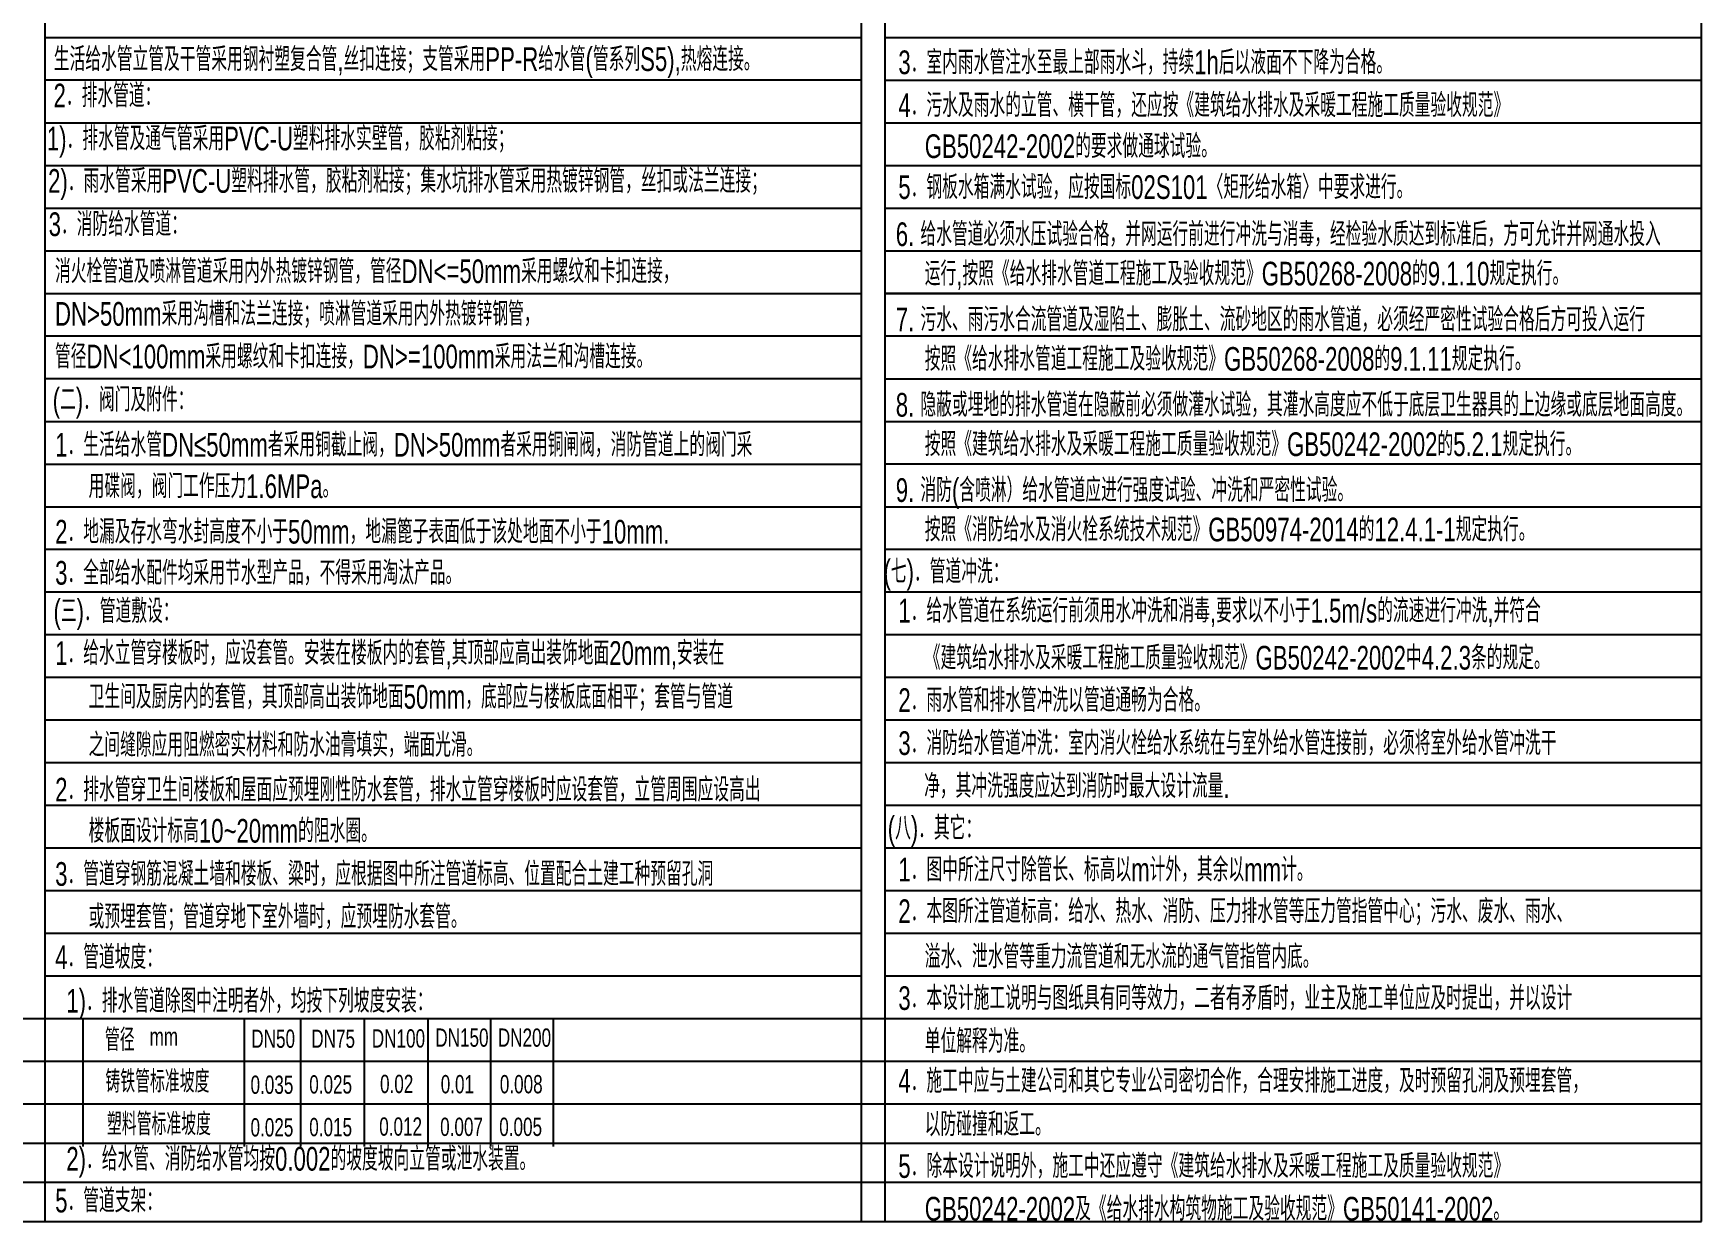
# Model space of a CAD drawing. Extents: x -173214 to 1102988, y -234847 to 675458.
# Drawn here: x 190950 to 226166, y 518832 to 543909 of the extents above; entities that cross this region are included whole.
import ezdxf

# ---------------------------------------------------------------- set-up
doc = ezdxf.new("R2010")
doc.units = 0
doc.header["$LTSCALE"] = 1000
doc.header["$MEASUREMENT"] = 0
doc.layers.add('JZ_0', color=7, linetype='Continuous')
doc.layers.add('JZ_TEXT', color=42, linetype='Continuous')
doc.styles.add('DXF', font='ros.shx', dxfattribs={"width": 0.7, "bigfont": 'hzs.shx'})

msp = doc.modelspace()

# ---------------------------------------------------------------- linework, layer by layer
at = {"layer": 'JZ_0', "color": 8}
for p, q in [((191200.3, 518831.7), (191200.3, 567219.8)), ((208433.3, 518831.7), (208433.3, 567219.8)), ((208933.4, 518831.7), (208933.4, 567219.8)), ((226166.4, 518831.7), (226166.4, 567219.8)), ((191200.3, 543819.8), (208433.3, 543819.8)), ((208933.4, 543819.8), (226166.4, 543819.8)), ((208433.3, 542919.8), (191200.3, 542919.8)), ((208933.4, 542919.8), (226166.4, 542919.8)), ((191200.3, 542019.8), (208433.3, 542019.8)), ((208933.4, 542019.8), (226166.4, 542019.8)), ((191200.3, 541119.8), (208433.3, 541119.8)), ((208933.4, 541119.8), (226166.4, 541119.8)), ((191200.3, 540219.8), (208433.3, 540219.8)), ((208933.4, 540219.8), (226166.4, 540219.8)), ((191200.3, 539319.8), (208433.3, 539319.8)), ((208933.4, 539319.8), (226166.4, 539319.8)), ((191200.3, 538419.8), (208433.3, 538419.8)), ((226166.4, 538419.8), (208933.4, 538419.8)), ((208933.4, 538419.8), (226166.4, 538419.8)), ((208433.3, 537519.8), (191200.3, 537519.8)), ((226166.4, 537519.8), (208933.4, 537519.8)), ((208433.3, 536619.8), (191200.3, 536619.8)), ((208933.4, 536619.8), (226166.4, 536619.8)), ((191200.3, 535719.8), (208433.3, 535719.8)), ((208933.4, 535719.8), (226166.4, 535719.8)), ((191200.3, 534819.8), (208433.3, 534819.8)), ((191200.3, 534819.8), (208433.3, 534819.8)), ((226166.4, 534819.8), (208933.4, 534819.8)), ((191200.3, 533919.8), (208433.3, 533919.8)), ((208933.4, 533919.8), (226166.4, 533919.8)), ((191200.3, 533019.8), (208433.3, 533019.8)), ((208933.4, 533019.8), (226166.4, 533019.8)), ((191200.3, 532119.8), (208433.3, 532119.8)), ((208933.4, 532119.8), (226166.4, 532119.8)), ((191200.3, 531219.8), (208433.3, 531219.8)), ((191200.3, 531219.8), (208433.3, 531219.8)), ((208933.4, 531219.8), (226166.4, 531219.8)), ((208933.4, 531219.8), (226166.4, 531219.8)), ((191200.3, 530319.8), (208433.3, 530319.8)), ((208933.4, 530319.8), (226166.4, 530319.8)), ((191200.3, 529419.8), (208433.3, 529419.8)), ((208933.4, 529419.8), (226166.4, 529419.8)), ((191200.3, 528519.8), (208433.3, 528519.8)), ((208933.4, 528519.8), (226166.4, 528519.8)), ((191200.3, 527619.8), (208433.3, 527619.8)), ((208933.4, 527619.8), (226166.4, 527619.8)), ((191200.3, 526719.8), (208433.3, 526719.8)), ((208933.4, 526719.8), (226166.4, 526719.8)), ((191200.3, 525819.8), (208433.3, 525819.8)), ((208933.4, 525819.8), (226166.4, 525819.8)), ((191200.3, 524919.8), (208433.3, 524919.8)), ((208933.4, 524919.8), (226166.4, 524919.8)), ((191200.3, 524019.8), (208433.3, 524019.8)), ((208933.4, 524019.8), (226166.4, 524019.8)), ((173467.1, 523119.8), (226166.4, 523119.8)), ((191995.1, 523119.8), (191995.1, 520419.8)), ((195399.4, 523119.8), (195399.4, 520419.8)), ((196587.3, 523119.8), (196587.3, 520419.8)), ((197933.6, 523119.8), (197933.6, 520419.8)), ((199279.9, 523119.8), (199279.9, 520419.8)), ((200599.8, 523119.8), (200599.8, 520419.8)), ((201919.7, 523119.8), (201919.7, 520419.8)), ((173467.1, 522219.8), (226166.4, 522219.8)), ((173467.1, 521319.8), (226166.4, 521319.8)), ((173467.1, 520490.5), (226166.4, 520490.5)), ((173467.1, 519661.1), (226166.4, 519661.1)), ((173467.1, 518831.7), (226166.4, 518831.7))]:
    msp.add_line(p, q, dxfattribs=at)

# ---------------------------------------------------------------- texts
at = {"layer": 'JZ_TEXT', "style": 'DXF', "width": 0.7}
for s, height, p in [('生活给水管立管及干管采用钢衬塑复合管,丝扣连接；支管采用PP-R给水管(管系列S5),热熔连接。', 500, (191382, 543114)), ('3．室内雨水管注水至最上部雨水斗，持续1h后以液面不下降为合格。', 500, (209209.2, 543047.6)), ('2．排水管道：', 500, (191376.4, 542346.9)), ('4．污水及雨水的立管、横干管，还应按《建筑给水排水及采暖工程施工质量验收规范》', 500, (209209.2, 542141.7)), ('1)．排水管及通气管采用PVC-U塑料排水实壁管，胶粘剂粘接；', 500, (191234.7, 541438.7)), ('GB50242-2002的要求做通球试验。', 500, (209767, 541277.9)), ('2)．雨水管采用PVC-U塑料排水管，胶粘剂粘接；集水坑排水管采用热镀锌钢管，丝扣或法兰连接；', 500, (191261.3, 540544.2)), ('5．钢板水箱满水试验，应按国标02S101〈矩形给水箱〉中要求进行。', 500, (209209.2, 540413.9)), ('3．消防给水管道：', 500, (191272.6, 539630.6)), ('6. 给水管道必须水压试验合格，并网运行前进行冲洗与消毒，经检验水质达到标准后，方可允许并网通水投入', 500, (209155.3, 539420)), ('消火栓管道及喷淋管道采用内外热镀锌钢管，管径DN<=50mm采用螺纹和卡扣连接，', 500, (191406.8, 538637.9)), ('运行,按照《给水排水管道工程施工及验收规范》GB50268-2008的9.1.10规定执行。', 500, (209767, 538588.3)), ('DN>50mm采用沟槽和法兰连接；喷淋管道采用内外热镀锌钢管，', 500, (191406.8, 537739)), ('7. 污水、雨污水合流管道及湿陷土、膨胀土、流砂地区的雨水管道，必须经严密性试验合格后方可投入运行', 500, (209155.3, 537620)), ('管径DN<100mm采用螺纹和卡扣连接，DN>=100mm采用法兰和沟槽连接。', 500, (191406.8, 536839)), ('按照《给水排水管道工程施工及验收规范》GB50268-2008的9.1.11规定执行。', 500, (209767, 536788.3)), ('(二)．阀门及附件：', 500, (191357.6, 535928)), ('8. 隐蔽或埋地的排水管道在隐蔽前必须做灌水试验，其灌水高度应不低于底层卫生器具的上边缘或底层地面高度。', 500, (209155.3, 535820)), ('1．生活给水管DN≤50mm者采用铜截止阀，DN>50mm者采用铜闸阀，消防管道上的阀门采', 500, (191410.6, 534976)), ('按照《建筑给水排水及采暖工程施工质量验收规范》GB50242-2002的5.2.1规定执行。', 500, (209767, 534988.3)), ('用碟阀，阀门工作压力1.6MPa。', 500, (192116.8, 534101.1)), ('9. 消防(含喷淋）给水管道应进行强度试验、冲洗和严密性试验。', 500, (209155.3, 534020)), ('2．地漏及存水弯水封高度不小于50mm，地漏篦子表面低于该处地面不小于10mm.', 500, (191410.6, 533141.2)), ('按照《消防给水及消火栓系统技术规范》GB50974-2014的12.4.1-1规定执行。', 500, (209767, 533188.3)), ('3．全部给水配件均采用节水型产品，不得采用淘汰产品。', 500, (191410.6, 532273.6)), ('  (七)．管道冲洗：', 500, (208635.6, 532301.4)), ('(三)．管道敷设：', 500, (191375.2, 531466.7)), ('1．给水管道在系统运行前须用水冲洗和消毒,要求以不小于1.5m/s的流速进行冲洗,并符合', 500, (209209.2, 531475.4)), ('1．给水立管穿楼板时，应设套管。安装在楼板内的套管,其顶部应高出装饰地面20mm,安装在', 500, (191410.6, 530581.5)), ('《建筑给水排水及采暖工程施工质量验收规范》GB50242-2002中4.2.3条的规定。', 500, (209767, 530482)), ('卫生间及厨房内的套管，其顶部高出装饰地面50mm，底部应与楼板底面相平；套管与管道', 500, (192116.8, 529657.6)), ('2．雨水管和排水管冲洗以管道通畅为合格。', 500, (209209.2, 529588.2)), ('之间缝隙应用阻燃密实材料和防水油膏填实，端面光滑。', 500, (192116.8, 528643.3)), ('3．消防给水管道冲洗：室内消火栓给水系统在与室外给水管连接前，必须将室外给水管冲洗干', 500, (209209.2, 528679.8)), ('2．排水管穿卫生间楼板和屋面应预埋刚性防水套管，排水立管穿楼板时应设套管，立管周围应设高出', 500, (191410.6, 527698.1)), ('净，其冲洗强度应达到消防时最大设计流量.', 500, (209753.1, 527774.5)), ('楼板面设计标高10~20mm的阻水圈。', 500, (192116.8, 526829.5)), ('(八)．其它：', 500, (208985, 526889.3)), ('1．图中所注尺寸除管长、标高以m计外，其余以mm计。', 500, (209209.2, 526010.8)), ('3．管道穿钢筋混凝土墙和楼板、粱时，应根据图中所注管道标高、位置配合土建工种预留孔洞', 500, (191410.6, 525918.6)), ('或预埋套管；管道穿地下室外墙时，应预埋防水套管。', 500, (192116.8, 525017.8)), ('2．本图所注管道标高：给水、热水、消防、压力排水管等压力管指管中心；污水、废水、雨水、', 500, (209209.2, 525132.7)), ('溢水、泄水管等重力流管道和无水流的通气管指管内底。', 500, (209767, 524174.2)), ('4．管道坡度：', 500, (191410.6, 524164.3)), ('1)．排水管道除图中注明者外，均按下列坡度安装：', 500, (191645.8, 523241.5)), ('3．本设计施工说明与图纸具有同等效力，二者有矛盾时，业主及施工单位应及时提出，并以设计', 500, (209209.2, 523299.5)), ('管径', 471.43, (192460.9, 522432.7)), ('mm', 385.71, (193403.6, 522541.8)), ('DN50', 385.71, (195550.9, 522500.1)), ('DN75', 385.71, (196817.1, 522500.2)), ('DN100', 385.71, (198094.6, 522505.1)), ('DN150', 385.71, (199435.2, 522522.4)), ('DN200', 385.71, (200755.1, 522522.4)), ('单位解释为准。', 500, (209767, 522389.5)), ('铸铁管标准坡度', 471.43, (192472.6, 521554.3)), ('0.035', 385.71, (195534.5, 521528.6)), ('0.025', 385.71, (196774.2, 521534.5)), ('0.02', 385.71, (198268.5, 521545)), ('0.01', 385.71, (199549.5, 521539.5)), ('0.008', 385.71, (200797.2, 521539.5)), ('4．施工中应与土建公司和其它专业公司密切合作，合理安排施工进度，及时预留孔洞及预埋套管，', 500, (209209.2, 521551.9)), ('塑料管标准坡度', 471.43, (192503.9, 520654.7)), ('0.025', 385.71, (195534.5, 520628.6)), ('0.015', 385.71, (196774.2, 520634.5)), ('0.012', 385.71, (198251.7, 520645.4)), ('0.007', 385.71, (199537.4, 520639.9)), ('0.005', 385.71, (200785.1, 520639.9)), ('以防碰撞和返工。', 500, (209767, 520636.4)), ('2)．给水管、消防给水管均按0.002的坡度坡向立管或泄水装置。', 500, (191645.8, 519906.9)), ('5．除本设计说明外，施工中还应遵守《建筑给水排水及采暖工程施工及质量验收规范》', 500, (209209.2, 519754.9)), ('5．管道支架：', 500, (191410.6, 519026)), ('GB50242-2002及《给水排水构筑物施工及验收规范》GB50141-2002。', 500, (209767, 518854))]:
    msp.add_text(s, height=height, dxfattribs=at).set_placement(p)

doc.saveas('drawing.dxf')
